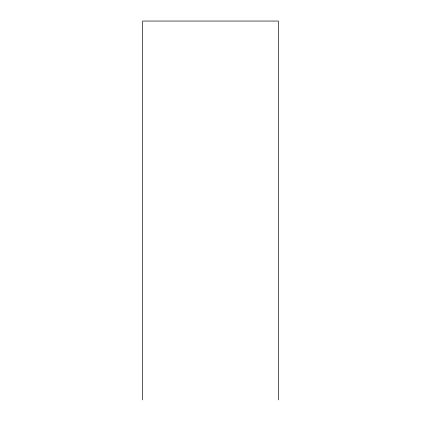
<?xml version="1.0" encoding="UTF-8"?>
<svg xmlns="http://www.w3.org/2000/svg" width="421" height="421" viewBox="0 0 421 421"><rect width="100%" height="100%" fill="white"/><g stroke="black" fill="none" stroke-linecap="round" stroke-linejoin="round"><path stroke-width="0.63" d="M278.339 399.95L278.339 21.05L142.661 21.05L142.661 399.95"/></g></svg>
